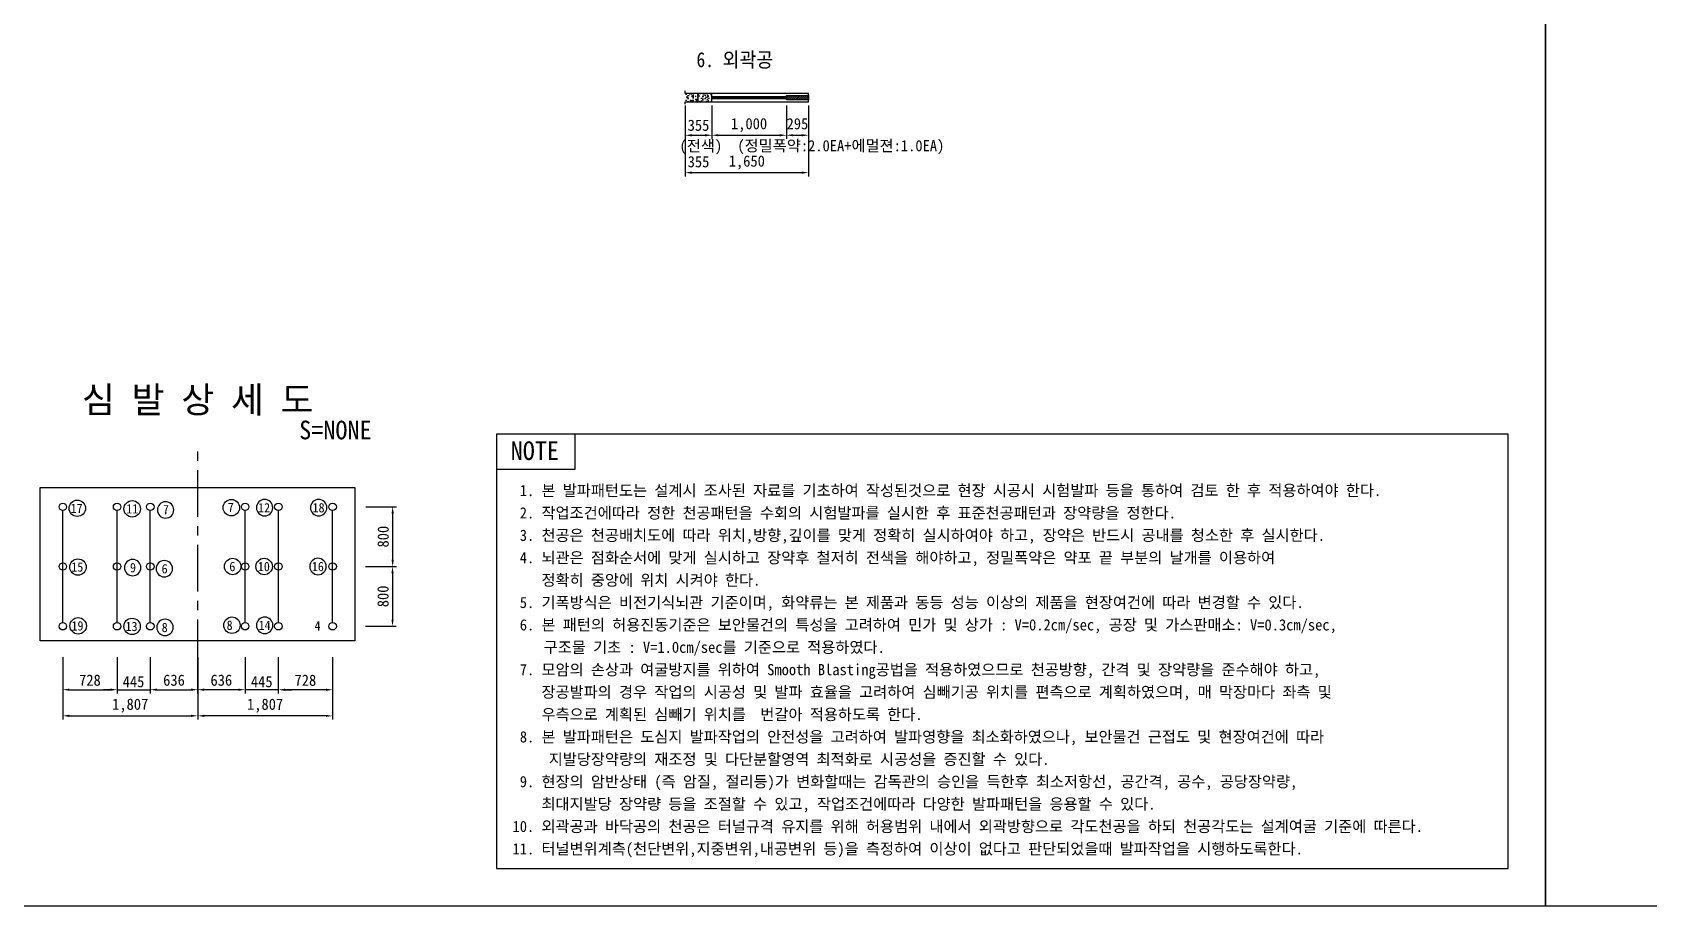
# Model space of a CAD drawing. Header units: millimetres. Extents: x -114429 to 52969, y -22900 to 28700.
# Drawn here: x -58821 to -37170, y -22900 to -11201 of the extents above; entities that cross this region are included whole.
import ezdxf
from ezdxf.enums import TextEntityAlignment as Align

# ---------------------------------------------------------------- set-up
doc = ezdxf.new("R2010")
doc.units = ezdxf.units.MM
doc.header["$LTSCALE"] = 500
doc.header["$PDMODE"] = 1
doc.linetypes.add('A-CENTR01', pattern=[2, 1.25, -0.25, 0.25, -0.25])
for name, color, linetype in [('CS-BLST', 4, 'Continuous'), ('CS-BLST-LIN1', 2, 'Continuous'), ('CS-BLST-PATT', 1, 'Continuous'), ('CS-BLST-TEX2', 3, 'Continuous'), ('CS-BLST-TEX3', 3, 'Continuous'), ('CS-CNTL', 1, 'A-CENTR01'), ('CS-DIMS', 1, 'Continuous'), ('CS-EXCV', 3, 'E-DIGLN01'), ('CS-LEAL', 1, 'Continuous'), ('CS-MISC', 2, 'Continuous'), ('CS-NOTE', 3, 'Continuous'), ('CS-SYMB', 2, 'Continuous'), ('CS-TABL', 3, 'Continuous'), ('CS-TEX1', 6, 'Continuous'), ('CS-TEX3', 6, 'Continuous'), ('CS-TEXT', 3, 'Continuous'), ('CX-PAPR', 2, 'Continuous')]:
    doc.layers.add(name, color=color, linetype=linetype)
doc.styles.add('굴림체', font='')
doc.styles.get('굴림체').set_extended_font_data('GulimChe')
doc.linetypes.add('E-DIGLN01', pattern='A,0.9,-0.2,[19,kscals.shx,S=0.1,R=180,X=0,Y=0],0.9', length=2)
doc.dimstyles.new('DIM01-50', dxfattribs={"dimscale": 50, "dimtxt": 3, "dimasz": 1.8, "dimexe": 1, "dimexo": 1, "dimgap": 1, "dimtad": 1, "dimdec": 0, "dimzin": 9, "dimdsep": 46, "dimlunit": 6, "dimtxsty": '굴림체', "dimcen": 2.5, "dimclrt": 3, "dimadec": 4, "dimazin": 0, "dimtfac": 1, "dimtdec": 0, "dimtmove": 2, "dimatfit": 3, "dimfxl": 1, "dimtolj": 1, "dimtzin": 0, "dimarcsym": 0})

# ---------------------------------------------------------------- blocks, each defined once
blk = doc.blocks.new('*D386')
at = {"layer": 'CS-DIMS', "color": 0, "lineweight": -2, "ltscale": 30, "transparency": 16777216}
for p, q in [((-50075, -12181), (-50075, -13131)), ((-48425, -12181), (-48425, -13131)), ((-49985, -13081), (-48515, -13081))]:
    blk.add_line(p, q, dxfattribs=at)
at = {"layer": 'CS-DIMS', "color": 0, "ltscale": 30, "transparency": 16777216}
for points in [[(-49985, -13066), (-49985, -13096), (-50075, -13081)], [(-48515, -13066), (-48515, -13096), (-48425, -13081)]]:
    blk.add_solid(points, dxfattribs=at)
at = {"layer": 'Defpoints', "color": 0, "ltscale": 30, "transparency": 16777216}
for p in [(-50075, -12131), (-48425, -12131), (-48425, -13081)]:
    blk.add_point(p, dxfattribs=at)
at = {"layer": 'CS-DIMS', "color": 3, "ltscale": 30, "transparency": 16777216, "insert": (-49250, -12945), "char_height": 150, "attachment_point": 5, "style": '굴림체'}
blk.add_mtext('\\A1;1,650', dxfattribs=at)
blk = doc.blocks.new('*D387')
at = {"layer": 'CS-DIMS', "color": 0, "lineweight": -2, "ltscale": 30, "transparency": 16777216}
for p, q in [((-50075, -12181), (-50075, -12631)), ((-49720, -12181), (-49720, -12631)), ((-49985, -12581), (-49810, -12581))]:
    blk.add_line(p, q, dxfattribs=at)
at = {"layer": 'CS-DIMS', "color": 0, "ltscale": 30, "transparency": 16777216}
for points in [[(-49985, -12566), (-49985, -12596), (-50075, -12581)], [(-49810, -12566), (-49810, -12596), (-49720, -12581)]]:
    blk.add_solid(points, dxfattribs=at)
at = {"layer": 'Defpoints', "color": 0, "ltscale": 30, "transparency": 16777216}
for p in [(-50075, -12131), (-49720, -12131), (-49720, -12581)]:
    blk.add_point(p, dxfattribs=at)
at = {"layer": 'CS-DIMS', "color": 3, "ltscale": 30, "transparency": 16777216, "insert": (-49897, -12936), "char_height": 150, "attachment_point": 5, "style": '굴림체'}
blk.add_mtext('\\A1;355', dxfattribs=at)
blk = doc.blocks.new('*D388')
at = {"layer": 'CS-DIMS', "color": 0, "lineweight": -2, "ltscale": 30, "transparency": 16777216}
for p, q in [((-50075, -12181), (-50075, -12630)), ((-49720, -12181), (-49720, -12630)), ((-49985, -12580), (-49810, -12580))]:
    blk.add_line(p, q, dxfattribs=at)
at = {"layer": 'CS-DIMS', "color": 0, "ltscale": 30, "transparency": 16777216}
for points in [[(-49985, -12565), (-49985, -12595), (-50075, -12580)], [(-49810, -12565), (-49810, -12595), (-49720, -12580)]]:
    blk.add_solid(points, dxfattribs=at)
at = {"layer": 'Defpoints', "color": 0, "ltscale": 30, "transparency": 16777216}
for p in [(-50075, -12131), (-49720, -12131), (-49720, -12580)]:
    blk.add_point(p, dxfattribs=at)
at = {"layer": 'CS-DIMS', "color": 3, "ltscale": 30, "transparency": 16777216, "insert": (-49897, -12447), "char_height": 150, "attachment_point": 5, "style": '굴림체'}
blk.add_mtext('\\A1;355', dxfattribs=at)
blk = doc.blocks.new('*D389')
at = {"layer": 'CS-DIMS', "color": 0, "lineweight": -2, "ltscale": 30, "transparency": 16777216}
for p, q in [((-49720, -12181), (-49720, -12630)), ((-48720, -12181), (-48720, -12630)), ((-49630, -12580), (-48810, -12580))]:
    blk.add_line(p, q, dxfattribs=at)
at = {"layer": 'CS-DIMS', "color": 0, "ltscale": 30, "transparency": 16777216}
for points in [[(-49630, -12565), (-49630, -12595), (-49720, -12580)], [(-48810, -12565), (-48810, -12595), (-48720, -12580)]]:
    blk.add_solid(points, dxfattribs=at)
at = {"layer": 'Defpoints', "color": 0, "ltscale": 30, "transparency": 16777216}
for p in [(-49720, -12131), (-48720, -12131), (-48720, -12580)]:
    blk.add_point(p, dxfattribs=at)
at = {"layer": 'CS-DIMS', "color": 3, "ltscale": 30, "transparency": 16777216, "insert": (-49220, -12444), "char_height": 150, "attachment_point": 5, "style": '굴림체'}
blk.add_mtext('\\A1;1,000', dxfattribs=at)
blk = doc.blocks.new('*D390')
at = {"layer": 'CS-DIMS', "color": 0, "lineweight": -2, "ltscale": 30, "transparency": 16777216}
for p, q in [((-48720, -12181), (-48720, -12630)), ((-48425, -12181), (-48425, -12630)), ((-48630, -12580), (-48515, -12580))]:
    blk.add_line(p, q, dxfattribs=at)
at = {"layer": 'CS-DIMS', "color": 0, "ltscale": 30, "transparency": 16777216}
for points in [[(-48630, -12565), (-48630, -12595), (-48720, -12580)], [(-48515, -12565), (-48515, -12595), (-48425, -12580)]]:
    blk.add_solid(points, dxfattribs=at)
at = {"layer": 'Defpoints', "color": 0, "ltscale": 30, "transparency": 16777216}
for p in [(-48720, -12131), (-48425, -12131), (-48425, -12580)]:
    blk.add_point(p, dxfattribs=at)
at = {"layer": 'CS-DIMS', "color": 3, "ltscale": 30, "transparency": 16777216, "insert": (-48572, -12427), "char_height": 150, "attachment_point": 5, "style": '굴림체'}
blk.add_mtext('\\A1;295', dxfattribs=at)
blk = doc.blocks.new('뉴마이트')
at = {"layer": 'CS-BLST-PATT'}
h = blk.add_hatch(dxfattribs=at)
h.set_pattern_fill('ANSI31', color=256, scale=5.824581, style=0)
h.set_pattern_definition([(45, (-765876.779, 225267.89), (-13.0765565, 13.0765565), [])])
h.paths.add_polyline_path([(0, 29), (0, -29), (295, -29), (295, 29)])
at = {"layer": 'CS-TABL'}
blk.add_lwpolyline([(0, 29), (295, 29), (295, -29), (0, -29)], close=True, dxfattribs=at)
blk = doc.blocks.new('text-cir')
at = {"layer": 'CS-LEAL', "color": 1}
blk.add_circle((0, 0), 110, dxfattribs=at)
blk = doc.blocks.new('*D350')
at = {"layer": 'CS-DIMS', "color": 0, "lineweight": -2, "transparency": 16777216}
for p, q in [((-54357, -18357), (-53946, -18357)), ((-53996, -18447), (-53996, -19067)), ((-54359, -19157), (-53946, -19157))]:
    blk.add_line(p, q, dxfattribs=at)
at = {"layer": 'CS-DIMS', "color": 0, "transparency": 16777216}
for points in [[(-54011, -18447), (-53981, -18447), (-53996, -18357)], [(-54011, -19067), (-53981, -19067), (-53996, -19157)]]:
    blk.add_solid(points, dxfattribs=at)
at = {"layer": 'Defpoints', "color": 0, "transparency": 16777216}
for p in [(-54407, -18357), (-54409, -19157), (-53996, -19157)]:
    blk.add_point(p, dxfattribs=at)
at = {"layer": 'CS-DIMS', "color": 3, "transparency": 16777216, "insert": (-54123, -18757), "char_height": 150, "attachment_point": 5, "rotation": 90, "style": '굴림체'}
blk.add_mtext('\\A1;800', dxfattribs=at)
blk = doc.blocks.new('*D351')
at = {"layer": 'CS-DIMS', "color": 0, "lineweight": -2, "transparency": 16777216}
for p, q in [((-54355, -17557), (-53944, -17557)), ((-53994, -17647), (-53994, -18267)), ((-54357, -18357), (-53944, -18357))]:
    blk.add_line(p, q, dxfattribs=at)
at = {"layer": 'CS-DIMS', "color": 0, "transparency": 16777216}
for points in [[(-54009, -17647), (-53979, -17647), (-53994, -17557)], [(-54009, -18267), (-53979, -18267), (-53994, -18357)]]:
    blk.add_solid(points, dxfattribs=at)
at = {"layer": 'Defpoints', "color": 0, "transparency": 16777216}
for p in [(-54405, -17557), (-54407, -18357), (-53994, -18357)]:
    blk.add_point(p, dxfattribs=at)
at = {"layer": 'CS-DIMS', "color": 3, "transparency": 16777216, "insert": (-54121, -17957), "char_height": 150, "attachment_point": 5, "rotation": 90, "style": '굴림체'}
blk.add_mtext('\\A1;800', dxfattribs=at)
blk = doc.blocks.new('*D352')
at = {"layer": 'CS-DIMS', "color": 0, "lineweight": -2, "transparency": 16777216}
for p, q in [((-57241, -19571), (-57241, -20057)), ((-56605, -19571), (-56605, -20057)), ((-57151, -20007), (-56695, -20007))]:
    blk.add_line(p, q, dxfattribs=at)
at = {"layer": 'CS-DIMS', "color": 0, "transparency": 16777216}
for points in [[(-57151, -19992), (-57151, -20022), (-57241, -20007)], [(-56695, -19992), (-56695, -20022), (-56605, -20007)]]:
    blk.add_solid(points, dxfattribs=at)
at = {"layer": 'Defpoints', "color": 0, "transparency": 16777216}
for p in [(-57241, -19521), (-56605, -19521), (-56605, -20007)]:
    blk.add_point(p, dxfattribs=at)
at = {"layer": 'CS-DIMS', "color": 3, "transparency": 16777216, "insert": (-56923, -19880), "char_height": 150, "attachment_point": 5, "style": '굴림체'}
blk.add_mtext('\\A1;636', dxfattribs=at)
blk = doc.blocks.new('*D353')
at = {"layer": 'CS-DIMS', "color": 0, "lineweight": -2, "transparency": 16777216}
for p, q in [((-57686, -19571), (-57686, -20057)), ((-57241, -19571), (-57241, -20057)), ((-57776, -20007), (-57866, -20007)), ((-57686, -20007), (-57241, -20007)), ((-57151, -20007), (-57061, -20007))]:
    blk.add_line(p, q, dxfattribs=at)
at = {"layer": 'CS-DIMS', "color": 0, "transparency": 16777216}
for points in [[(-57776, -19992), (-57776, -20022), (-57686, -20007)], [(-57151, -19992), (-57151, -20022), (-57241, -20007)]]:
    blk.add_solid(points, dxfattribs=at)
at = {"layer": 'Defpoints', "color": 0, "transparency": 16777216}
for p in [(-57686, -19521), (-57241, -19521), (-57241, -20007)]:
    blk.add_point(p, dxfattribs=at)
at = {"layer": 'CS-DIMS', "color": 3, "transparency": 16777216, "insert": (-57465, -19900), "char_height": 150, "attachment_point": 5, "style": '굴림체'}
blk.add_mtext('\\A1;445', dxfattribs=at)
blk = doc.blocks.new('*D354')
at = {"layer": 'CS-DIMS', "color": 0, "lineweight": -2, "transparency": 16777216}
for p, q in [((-58413, -19571), (-58413, -20057)), ((-57686, -19571), (-57686, -20057)), ((-58323, -20007), (-57776, -20007))]:
    blk.add_line(p, q, dxfattribs=at)
at = {"layer": 'CS-DIMS', "color": 0, "transparency": 16777216}
for points in [[(-58323, -19992), (-58323, -20022), (-58413, -20007)], [(-57776, -19992), (-57776, -20022), (-57686, -20007)]]:
    blk.add_solid(points, dxfattribs=at)
at = {"layer": 'Defpoints', "color": 0, "transparency": 16777216}
for p in [(-58413, -19521), (-57686, -19521), (-57686, -20007)]:
    blk.add_point(p, dxfattribs=at)
at = {"layer": 'CS-DIMS', "color": 3, "transparency": 16777216, "insert": (-58049, -19880), "char_height": 150, "attachment_point": 5, "style": '굴림체'}
blk.add_mtext('\\A1;728', dxfattribs=at)
blk = doc.blocks.new('*D355')
at = {"layer": 'CS-DIMS', "color": 0, "lineweight": -2, "transparency": 16777216}
for p, q in [((-58413, -19571), (-58413, -20407)), ((-56606, -19571), (-56606, -20407)), ((-58323, -20357), (-56696, -20357))]:
    blk.add_line(p, q, dxfattribs=at)
at = {"layer": 'CS-DIMS', "color": 0, "transparency": 16777216}
for points in [[(-58323, -20342), (-58323, -20372), (-58413, -20357)], [(-56696, -20342), (-56696, -20372), (-56606, -20357)]]:
    blk.add_solid(points, dxfattribs=at)
at = {"layer": 'Defpoints', "color": 0, "transparency": 16777216}
for p in [(-58413, -19521), (-56606, -19521), (-56606, -20357)]:
    blk.add_point(p, dxfattribs=at)
at = {"layer": 'CS-DIMS', "color": 3, "transparency": 16777216, "insert": (-57510, -20221), "char_height": 150, "attachment_point": 5, "style": '굴림체'}
blk.add_mtext('\\A1;1,807', dxfattribs=at)
blk = doc.blocks.new('*D356')
at = {"layer": 'CS-DIMS', "color": 0, "lineweight": -2, "transparency": 16777216}
for p, q in [((-56607, -19571), (-56607, -20057)), ((-55971, -19572), (-55972, -20057)), ((-56062, -20007), (-56517, -20007))]:
    blk.add_line(p, q, dxfattribs=at)
at = {"layer": 'CS-DIMS', "color": 0, "transparency": 16777216}
for points in [[(-56517, -19992), (-56517, -20022), (-56607, -20007)], [(-56062, -19992), (-56062, -20022), (-55972, -20007)]]:
    blk.add_solid(points, dxfattribs=at)
at = {"layer": 'Defpoints', "color": 0, "transparency": 16777216}
for p in [(-56607, -19521), (-55971, -19522), (-56607, -20007)]:
    blk.add_point(p, dxfattribs=at)
at = {"layer": 'CS-DIMS', "color": 3, "transparency": 16777216, "insert": (-56289, -19880), "char_height": 150, "attachment_point": 5, "rotation": 359.967, "style": '굴림체'}
blk.add_mtext('\\A1;636', dxfattribs=at)
blk = doc.blocks.new('*D357')
at = {"layer": 'CS-DIMS', "color": 0, "lineweight": -2, "transparency": 16777216}
for p, q in [((-55971, -19572), (-55972, -20057)), ((-55527, -19572), (-55527, -20058)), ((-56062, -20007), (-56152, -20007)), ((-55527, -20008), (-55972, -20007)), ((-55437, -20008), (-55347, -20008))]:
    blk.add_line(p, q, dxfattribs=at)
at = {"layer": 'CS-DIMS', "color": 0, "transparency": 16777216}
for points in [[(-56062, -19992), (-56062, -20022), (-55972, -20007)], [(-55437, -19993), (-55437, -20023), (-55527, -20008)]]:
    blk.add_solid(points, dxfattribs=at)
at = {"layer": 'Defpoints', "color": 0, "transparency": 16777216}
for p in [(-55971, -19522), (-55527, -19522), (-55972, -20007)]:
    blk.add_point(p, dxfattribs=at)
at = {"layer": 'CS-DIMS', "color": 3, "transparency": 16777216, "insert": (-55748, -19900), "char_height": 150, "attachment_point": 5, "rotation": 359.967, "style": '굴림체'}
blk.add_mtext('\\A1;445', dxfattribs=at)
blk = doc.blocks.new('*D358')
at = {"layer": 'CS-DIMS', "color": 0, "lineweight": -2, "transparency": 16777216}
for p, q in [((-55527, -19572), (-55527, -20058)), ((-54799, -19572), (-54799, -20058)), ((-54889, -20008), (-55437, -20008))]:
    blk.add_line(p, q, dxfattribs=at)
at = {"layer": 'CS-DIMS', "color": 0, "transparency": 16777216}
for points in [[(-55437, -19993), (-55437, -20023), (-55527, -20008)], [(-54889, -19993), (-54889, -20023), (-54799, -20008)]]:
    blk.add_solid(points, dxfattribs=at)
at = {"layer": 'Defpoints', "color": 0, "transparency": 16777216}
for p in [(-55527, -19522), (-54799, -19522), (-55527, -20008)]:
    blk.add_point(p, dxfattribs=at)
at = {"layer": 'CS-DIMS', "color": 3, "transparency": 16777216, "insert": (-55163, -19881), "char_height": 150, "attachment_point": 5, "rotation": 359.967, "style": '굴림체'}
blk.add_mtext('\\A1;728', dxfattribs=at)
blk = doc.blocks.new('*D359')
at = {"layer": 'CS-DIMS', "color": 0, "lineweight": -2, "transparency": 16777216}
for p, q in [((-56606, -19571), (-56606, -20407)), ((-54799, -19572), (-54799, -20408)), ((-54889, -20358), (-56516, -20357))]:
    blk.add_line(p, q, dxfattribs=at)
at = {"layer": 'CS-DIMS', "color": 0, "transparency": 16777216}
for points in [[(-56516, -20342), (-56516, -20372), (-56606, -20357)], [(-54889, -20343), (-54889, -20373), (-54799, -20358)]]:
    blk.add_solid(points, dxfattribs=at)
at = {"layer": 'Defpoints', "color": 0, "transparency": 16777216}
for p in [(-56606, -19521), (-54799, -19522), (-56606, -20357)]:
    blk.add_point(p, dxfattribs=at)
at = {"layer": 'CS-DIMS', "color": 3, "transparency": 16777216, "insert": (-55703, -20221), "char_height": 150, "attachment_point": 5, "rotation": 359.967, "style": '굴림체'}
blk.add_mtext('\\A1;1,807', dxfattribs=at)

msp = doc.modelspace()

# ---------------------------------------------------------------- hatches: boundary and pattern name
at = {"layer": 'CS-BLST-PATT'}
h = msp.add_hatch(dxfattribs=at)
h.set_pattern_fill('AR-CONC', color=256, scale=0.5, style=0)
h.set_pattern_definition([(50, (-424094, 8956.25), (91.092334, -7.969543), [9.525, -104.775]), (355, (-424094, 8956.25), (-17.621413, 95.528321), [7.62, -83.82]), (100.451, (-424086.41, 8955.58), (73.47125, 87.558344), [8.095, -89.045]), (46.1842, (-424094, 8981.65), (135.53952, -21.021164), [14.2875, -157.1625]), (96.6356, (-424082.7, 8979.9), (118.702117, 123.71278), [12.1425, -133.5675]), (351.184, (-424094, 8981.65), (118.702303, 123.71256), [11.43, -125.73]), (21, (-424081.3, 8975.3), (75.80744, -51.13276), [9.525, -104.775]), (326, (-424081.3, 8975.3), (30.901014, 92.093983), [7.62, -83.82]), (71.4514, (-424074.98, 8971.04), (106.708245, 40.961429), [8.095, -89.045]), (37.5, (-424094, 8956.247), (1.5443016, 42.2775194), [0, -82.804, 0, -85.09, 0, -84.1375]), (7.5, (-424094, 8956.247), (33.409831, 50.0902874), [0, -48.514, 0, -80.899, 0, -32.0675]), (327.5, (-424122.32, 8956.247), (67.7952976, -2.864372), [0, -31.75, 0, -99.06, 0, -131.445]), (317.5, (-424135.02, 8956.247), (74.064591, 12.7132455), [0, -41.275, 0, -65.786, 0, -93.345])])
h.paths.add_polyline_path([(-49719.8, -12020.9), (-50074.8, -12020.9), (-50074.8, -12130.9), (-49719.8, -12130.9)])
at = {"layer": 'CS-SYMB'}
h = msp.add_hatch(dxfattribs=at)
h.set_pattern_fill('LINE', color=256, scale=4.6, style=0)
h.set_pattern_definition([(0, (-2075922.293, 821277.653), (0, 14.605), [])])
h.paths.add_polyline_path([(-49219.8, -12090.4), (-49219.8, -12061.3), (-49719.8, -12061.3), (-49719.8, -12090.4)])
h = msp.add_hatch(dxfattribs=at)
h.set_pattern_fill('LINE', color=256, scale=4.6, style=0)
h.set_pattern_definition([(0, (-2075422.293, 821277.653), (0, 14.605), [])])
h.paths.add_polyline_path([(-48719.8, -12090.4), (-48719.8, -12061.3), (-49219.8, -12061.3), (-49219.8, -12090.4)])

# ---------------------------------------------------------------- linework, layer by layer
at = {"layer": 'CS-BLST'}
for centre in [(-58412.4, -17557.3), (-57685.5, -17557.3), (-57240.8, -17557.3), (-55969.7, -17557.3), (-55524.9, -17557.3), (-54798.1, -17557.3), (-58412.4, -18357.3), (-57685.5, -18357.3), (-57240.8, -18357.3), (-55969.7, -18357.3), (-55524.9, -18357.3), (-54798.1, -18357.3), (-58412.4, -19157.3), (-57685.5, -19157.3), (-57240.8, -19157.3), (-55969.7, -19157.3), (-55524.9, -19157.3), (-54798.1, -19157.3)]:
    msp.add_circle(centre, 50, dxfattribs=at)
at = {"layer": 'CS-BLST-LIN1'}
for points in [[(-58412.4, -19107.3), (-58412.4, -17607.3)], [(-57685.5, -19107.3), (-57685.5, -17607.3)], [(-57240.8, -19107.3), (-57240.8, -17607.3)], [(-55969.7, -19107.3), (-55969.7, -17607.3)], [(-55524.9, -19107.3), (-55524.9, -17607.3)], [(-54798.1, -19107.3), (-54798.1, -17607.3)]]:
    msp.add_lwpolyline(points, dxfattribs=at)
at = {"layer": 'CS-CNTL'}
msp.add_line((-56605.2, -19691.7), (-56605.2, -16760.3), dxfattribs=at)
at = {"layer": 'CS-EXCV'}
msp.add_lwpolyline([(-50074.8, -12165.8), (-50074.8, -12130.9), (-48424.8, -12130.9), (-48424.8, -12020.9), (-50074.8, -12020.9), (-50074.8, -11985.9)], dxfattribs=at)
at = {"layer": 'CS-MISC'}
msp.add_lwpolyline([(-58717.9, -17299.2), (-54502.2, -17299.2), (-54502.2, -19354.1), (-58717.9, -19354.1)], close=True, dxfattribs=at)
at = {"layer": 'CS-NOTE'}
for points in [[(-52602.3, -22400), (-39050, -22400), (-39050, -16583), (-52602.3, -16583), (-52602.3, -22400)], [(-51552.3, -16583), (-51552.3, -17058), (-52602.3, -17058)]]:
    msp.add_lwpolyline(points, dxfattribs=at)
at = {"layer": 'CS-SYMB'}
msp.add_line((-49719.8, -12130.9), (-49719.8, -12020.9), dxfattribs=at)
for points in [[(-49719.8, -12061.3), (-49219.8, -12061.3), (-49219.8, -12090.4), (-49719.8, -12090.4)], [(-49219.8, -12061.3), (-48719.8, -12061.3), (-48719.8, -12090.4), (-49219.8, -12090.4)]]:
    msp.add_lwpolyline(points, close=True, dxfattribs=at)
at = {"layer": 'CX-PAPR'}
for points in [[(-78350, -22900), (-38550, -22900), (-38550, 2900), (-78350, 2900)], [(-38550, -22900), (1250, -22900), (1250, 2900), (-38550, 2900)]]:
    msp.add_lwpolyline(points, close=True, dxfattribs=at)

# ---------------------------------------------------------------- block references
at = {"layer": 'CS-BLST'}
msp.add_blockref('뉴마이트', (-48719.8, -12075.9), dxfattribs=at)
at = {"layer": 'CS-BLST-TEX2'}
for p in [(-58218.3, -17576.6), (-57483, -17584), (-56154.5, -17569.1), (-58209.3, -18364.1), (-56137.3, -18356.6), (-55715.6, -18356.6), (-58206.6, -19151.7), (-57484.1, -19159.2), (-56146.8, -19143)]:
    msp.add_blockref('text-cir', p, dxfattribs=at)
at = {"layer": 'CS-BLST-TEX2', "xscale": -1}
for p in [(-57035.7, -17599), (-55709.3, -17569.1), (-54985.2, -17569.1), (-57476.7, -18371.6), (-57052.9, -18386.5), (-54994.2, -18356.6), (-55708.2, -19144.3), (-57043.4, -19172.8)]:
    msp.add_blockref('text-cir', p, dxfattribs=at)

# ---------------------------------------------------------------- texts
at = {"layer": 'CS-BLST-TEX2', "style": '굴림체'}
for s, p in [('17', (-58227.7, -17576.6)), ('11', (-57481.9, -17584)), ('7', (-57031.6, -17594.1)), ('7', (-56162.2, -17564.2)), ('12', (-55716.5, -17569.1)), ('18', (-54987.2, -17569.1)), ('15', (-58218.8, -18364.1)), ('9', (-57472.6, -18371.6)), ('6', (-57048.8, -18386.5)), ('6', (-56141.6, -18356.6)), ('10', (-55719.8, -18356.6)), ('16', (-54996.3, -18356.6)), ('19', (-58216, -19151.7)), ('13', (-57492.3, -19159.2)), ('8', (-57047.2, -19172.8)), ('8', (-56178.2, -19143)), ('14', (-55710.1, -19144.3)), ('4', (-55000.1, -19151.7))]:
    msp.add_text(s, height=125, dxfattribs=at).set_placement(p, align=Align.MIDDLE_CENTER)
at = {"layer": 'CS-BLST-TEX3', "style": '굴림체'}
for s, p in [('(전색)', (-49865.8, -12798)), ('(정밀폭약:2.0EA+에멀젼:1.0EA)', (-47990.5, -12795))]:
    msp.add_text(s, height=150, dxfattribs=at).set_placement(p, align=Align.CENTER)
at = {"layer": 'CS-NOTE', "style": '굴림체'}
for s, height, p in [('NOTE', 250, (-52412.7, -16930.1)), (' 1. 본 발파패턴도는 설계시 조사된 자료를 기초하여 작성된것으로 현장 시공시 시험발파 등을 통하여 검토 한 후 적용하여야 한다.', 150, (-52388.1, -17413.3)), (' 2. 작업조건에따라 정한 천공패턴을 수회의 시험발파를 실시한 후 표준천공패턴과 장약량을 정한다.', 150, (-52388.1, -17713.3)), (' 3. 천공은 천공배치도에 따라 위치,방향,깊이를 맞게 정확히 실시하여야 하고, 장약은 반드시 공내를 청소한 후 실시한다.', 150, (-52388.1, -18013.3)), (' 4. 뇌관은 점화순서에 맞게 실시하고 장약후 철저히 전색을 해야하고, 정밀폭약은 약포 끝 부분의 날개를 이용하여', 150, (-52388.1, -18313.3)), ('    정확히 중앙에 위치 시켜야 한다.', 150, (-52388.1, -18613.3)), (' 5. 기폭방식은 비전기식뇌관 기준이며, 화약류는 본 제품과 동등 성능 이상의 제품을 현장여건에 따라 변경할 수 있다.', 150, (-52388.1, -18913.3)), (' 6. 본 패턴의 허용진동기준은 보안물건의 특성을 고려하여 민가 및 상가 : V=0.2cm/sec, 공장 및 가스판매소: V=0.3cm/sec, ', 150, (-52388.1, -19213.3)), ('    구조물 기초 : V=1.0cm/sec를 기준으로 적용하였다.', 150, (-52358.5, -19513.3)), (' 7. 모암의 손상과 여굴방지를 위하여 Smooth Blasting공법을 적용하였으므로 천공방향, 간격 및 장약량을 준수해야 하고,', 150, (-52388.1, -19813.3)), ('    장공발파의 경우 작업의 시공성 및 발파 효율을 고려하여 심빼기공 위치를 편측으로 계획하였으며, 매 막장마다 좌측 및', 150, (-52388.1, -20113.3)), ('    우측으로 계획된 심빼기 위치를  번갈아 적용하도록 한다.', 150, (-52388.1, -20413.3)), (' 8. 본 발파패턴은 도심지 발파작업의 안전성을 고려하여 발파영향을 최소화하였으나, 보안물건 근접도 및 현장여건에 따라', 150, (-52388.1, -20713.3)), ('     지발당장약량의 재조정 및 다단분할영역 최적화로 시공성을 증진할 수 있다.', 150, (-52388.1, -21013.3)), (' 9. 현장의 암반상태 (즉 암질, 절리등)가 변화할때는 감독관의 승인을 득한후 최소저항선, 공간격, 공수, 공당장약량,', 150, (-52388.1, -21313.3)), ('    최대지발당 장약량 등을 조절할 수 있고, 작업조건에따라 다양한 발파패턴을 응용할 수 있다. ', 150, (-52388.1, -21613.3)), ('10. 외곽공과 바닥공의 천공은 터널규격 유지를 위해 허용범위 내에서 외곽방향으로 각도천공을 하되 천공각도는 설계여굴 기준에 따른다.', 150, (-52388.1, -21913.3)), ('11. 터널변위계측(천단변위,지중변위,내공변위 등)을 측정하여 이상이 없다고 판단되었을때 발파작업을 시행하도록한다.', 150, (-52388.1, -22213.3))]:
    msp.add_text(s, height=height, dxfattribs=at).set_placement(p)
at = {"layer": 'CS-TEX1', "style": '굴림체'}
msp.add_text('심 발 상 세 도', height=350, dxfattribs=at).set_placement((-56605.2, -16118.4), align=Align.MIDDLE)
at = {"layer": 'CS-TEX3', "style": '굴림체', "width": 0.9}
msp.add_text('6. 외곽공', height=200, dxfattribs=at).set_placement((-49410.2, -11668), align=Align.CENTER)
at = {"layer": 'CS-TEXT', "style": '굴림체'}
msp.add_text('S=NONE', height=250, dxfattribs=at).set_placement((-55245.7, -16653.2))

# ---------------------------------------------------------------- dimensions: what is measured, and where the dimension line sits
at = {"layer": 'CS-DIMS', "ltscale": 30}
for base, p1, p2, picture, middle in [((-48424.8, -13081.4), (-50074.8, -12130.9), (-48424.8, -12130.9), '*D386', (-49249.8, -12945.3)), ((-49719.8, -12580.9), (-50074.8, -12130.9), (-49719.8, -12130.9), '*D387', (-49897.3, -12935.9)), ((-48719.8, -12580.3), (-49719.8, -12130.9), (-48719.8, -12130.9), '*D389', (-49219.8, -12444.2))]:
    dim = msp.add_linear_dim(base=base, p1=p1, p2=p2, dimstyle='DIM01-50', dxfattribs=at)
    dim.commit()
    dim.dimension.update_dxf_attribs({"geometry": picture, "text_midpoint": middle})
for base, p1, p2, picture, middle in [((-49719.8, -12580.3), (-50074.8, -12130.9), (-49719.8, -12130.9), '*D388', (-49897.3, -12446.9)), ((-48424.8, -12580.3), (-48719.8, -12130.9), (-48424.8, -12130.9), '*D390', (-48572.3, -12427.1))]:
    dim = msp.add_linear_dim(base=base, p1=p1, p2=p2, dimstyle='DIM01-50', dxfattribs=at)
    dim.commit()
    dim.dimension.update_dxf_attribs({"geometry": picture, "text_midpoint": middle, "dimtype": 160})
at = {"layer": 'CS-DIMS'}
for base, p1, p2, angle, picture, middle in [((-53994, -18357.3), (-54405.1, -17557.3), (-54407.1, -18357.3), 90, '*D351', (-54120.7, -17957.3)), ((-53996, -19157.3), (-54407.1, -18357.3), (-54409.1, -19157.3), 90, '*D350', (-54122.7, -18757.3)), ((-56607.1, -20006.9), (-55971.3, -19521.6), (-56606.8, -19521.2), 179.96701, '*D356', (-56289.2, -19880.4)), ((-56606.3, -20356.8), (-54798.7, -19522.2), (-56605.8, -19521.2), 179.96701, '*D359', (-55702.6, -20221.2)), ((-55526.8, -20007.5), (-54798.7, -19522.2), (-55526.5, -19521.8), 179.96701, '*D358', (-55162.8, -19880.8))]:
    dim = msp.add_linear_dim(base=base, p1=p1, p2=p2, angle=angle, dimstyle='DIM01-50', dxfattribs=at)
    dim.commit()
    dim.dimension.update_dxf_attribs({"geometry": picture, "text_midpoint": middle})
for base, p1, p2, picture, middle in [((-57685.5, -20006.9), (-58413.4, -19521.2), (-57685.5, -19521.2), '*D354', (-58049.5, -19880)), ((-56606.3, -20356.8), (-58413.4, -19521.2), (-56606.3, -19521.2), '*D355', (-57509.8, -20220.7)), ((-56605.2, -20006.9), (-57240.8, -19521.2), (-56605.2, -19521.2), '*D352', (-56923, -19880.2))]:
    dim = msp.add_linear_dim(base=base, p1=p1, p2=p2, dimstyle='DIM01-50', dxfattribs=at)
    dim.commit()
    dim.dimension.update_dxf_attribs({"geometry": picture, "text_midpoint": middle})
dim = msp.add_linear_dim(base=(-57240.8, -20006.9), p1=(-57685.5, -19521.2), p2=(-57240.8, -19521.2), dimstyle='DIM01-50', dxfattribs=at)
dim.commit()
dim.dimension.update_dxf_attribs({"geometry": '*D353', "text_midpoint": (-57464.5, -19899.6), "dimtype": 160})
dim = msp.add_linear_dim(base=(-55971.5, -20007.3), p1=(-55526.5, -19521.8), p2=(-55971.3, -19521.6), angle=179.96701, dimstyle='DIM01-50', dxfattribs=at)
dim.commit()
dim.dimension.update_dxf_attribs({"geometry": '*D357', "text_midpoint": (-55747.7, -19900.1), "dimtype": 160})

doc.saveas('drawing.dxf')
